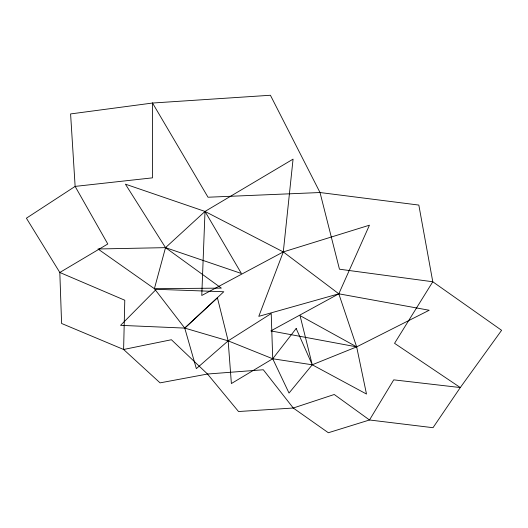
<?xml version="1.0" encoding="UTF-8"?>
<svg xmlns="http://www.w3.org/2000/svg" width="528" height="528" viewBox="0 0 528 528"><rect width="100%" height="100%" fill="white"/><g stroke="black" fill="none" stroke-linecap="round" stroke-linejoin="round"><path stroke-width="0.79" d="M152.526 103.033L152.48 177.844L75.134 186.397L26.4 218.196L59.816 272.481L61.591 323.466L123.611 349.483L160.07 382.866L207.504 374.029L263.307 369.758L293.264 408.025L328.35 432.742L369.501 419.984L433 427.7L460.297 387.552L501.6 330.31L432.782 281.761L339.458 269.201L320.021 192.529L270.415 95.258L152.526 103.033L70.594 113.929L75.134 186.397L107.785 243.989L59.816 272.481L124.786 300.234L123.611 349.483L171.409 339.735L207.504 374.029L238.524 411.523L293.264 408.025L334.244 394.495L369.501 419.984L393.736 379.85L460.297 387.552L394.555 343.319L432.782 281.761L418.829 205.069L320.021 192.529L208.019 197.228L152.526 103.033M205.009 211.438L201.775 295.475L283.292 251.922L369.442 225.192L338.811 293.812L270.851 330.911L356.664 346.87L429.198 310.253L338.811 293.812L258.786 316.351L283.292 251.922L293.066 159.146L205.009 211.438L165.521 247.645L154.394 288.697L184.754 328.099L196.35 368.65L228.155 340.857L271.214 313.546L272.732 358.769L289.021 393.07L312.246 364.789L356.664 346.87L338.811 293.812L283.292 251.922L205.009 211.438L125.4 184.153L165.521 247.645L221.357 288.116L154.394 288.697L97.977 248.985L165.521 247.645L241.421 273.504L205.009 211.438M296.175 328.489L272.732 358.769L231.383 383.552L228.155 340.857L217.424 297.832L184.754 328.099L120.575 325.347L156.288 289.291L223.786 291.746L184.754 328.099L228.155 340.857L272.732 358.769L312.246 364.789L366.491 394.04L356.664 346.87L300.036 315.612L312.246 364.789L296.175 328.489"/></g></svg>
